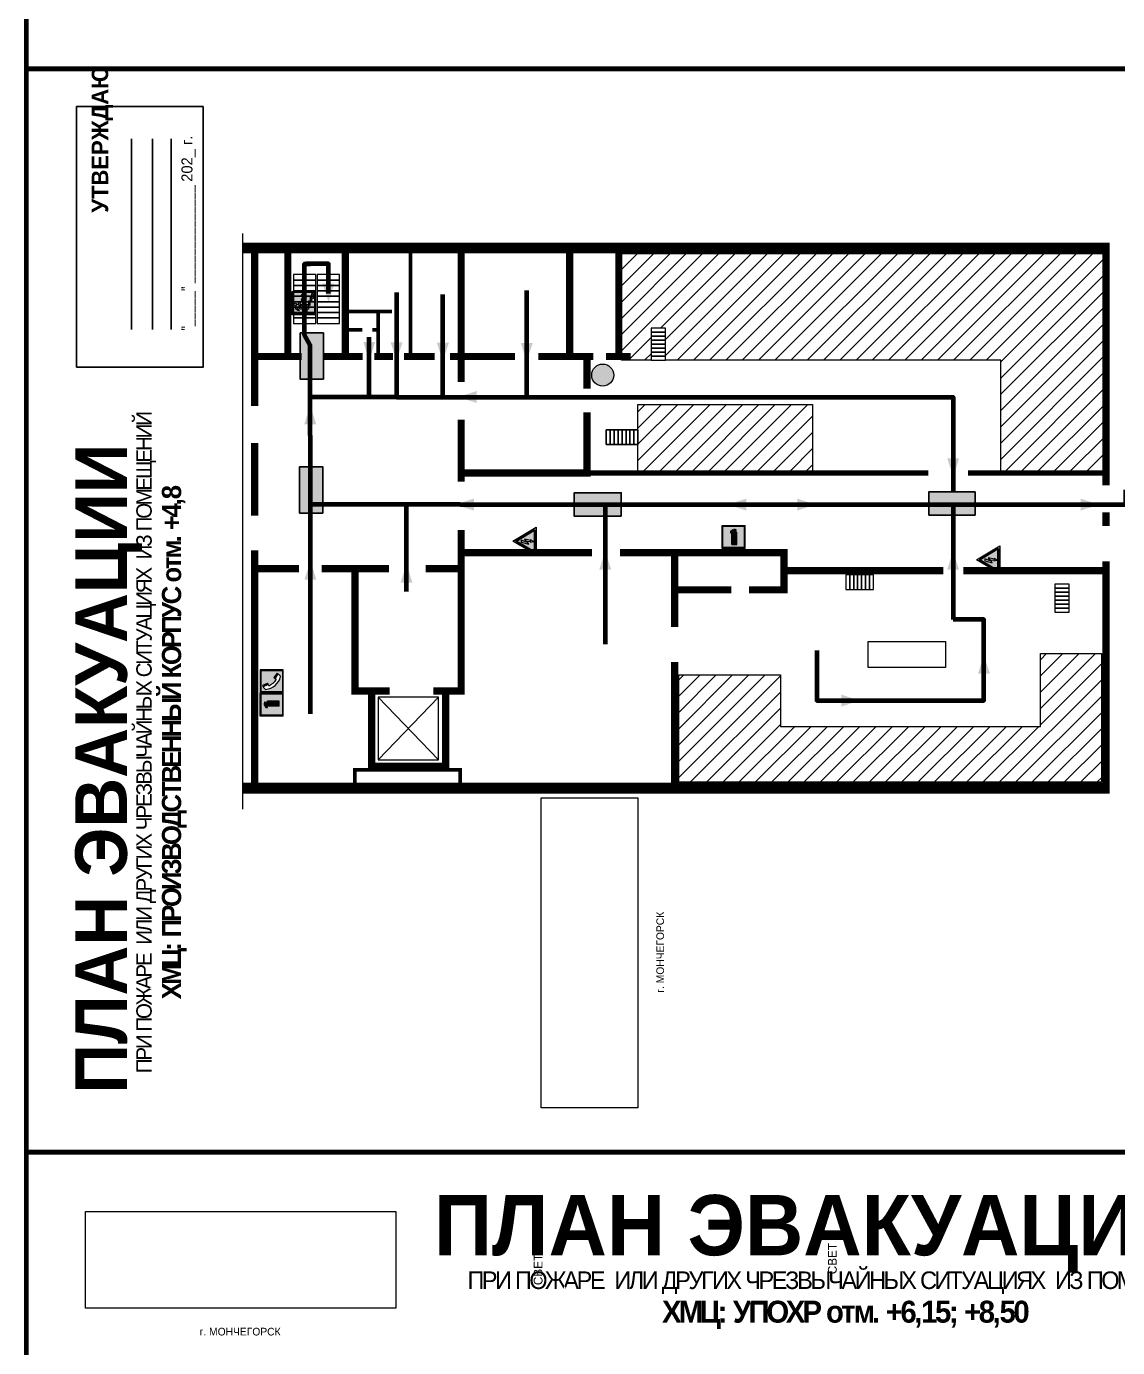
# Model space of a CAD drawing. Header units: millimetres. Extents: x 13114 to 67229, y 22859 to 38520.
# Drawn here: x 21883.5 to 22281.2, y 31221.1 to 31702.8 of the extents above; entities that cross this region are included whole.
import ezdxf

# ---------------------------------------------------------------- set-up
doc = ezdxf.new("R2010")
doc.units = ezdxf.units.MM
doc.layers.add('План_Штампы', color=7, linetype='Continuous')
doc.styles.add('обычный', font='arial.ttf')
picture_1 = doc.add_image_def('image1.jpg', size_in_pixel=(337, 105))
pattern_1 = [(45, (-599.4716, 20787.4352), (-2.9634845, 2.9634845), [])]

# ---------------------------------------------------------------- blocks, each defined once
blk = doc.blocks.new('A$C3AD82952')
at = {"true_color": 0xf5f5ff}
h = blk.add_hatch(color=7, dxfattribs=at)
h.dxf.hatch_style = 1
h.paths.add_polyline_path([(8.21, 8.73, 0.414214), (7.89, 9.05), (7.22, 9.05), (7.22, 9.92), (7.59, 9.92, 1), (7.57, 10.36), (7.22, 10.36), (7.22, 10.6), (6.43, 10.6), (6.43, 10.36), (6.01, 10.36), (4.74, 9.59), (4.74, 8.69), (4.98, 8.73), (4.98, 9.26), (6.12, 9.91), (6.43, 9.91), (6.43, 9.05), (5.76, 9.05, 0.414214), (5.44, 8.73), (5.44, 2.2), (8.21, 2.2)], flags=0)
h.paths.add_polyline_path([(12.8, 12.8), (0, 12.8), (0, 0), (12.8, 0)])
h.paths.add_polyline_path([(0.51, 12.29), (12.29, 12.29), (12.29, 0.51), (0.51, 0.51)], flags=16)
h.paths.add_polyline_path([(4.74, 9.59), (6.01, 10.36), (6.43, 10.36), (6.43, 10.6), (7.22, 10.6), (7.22, 10.36), (7.59, 10.36, -0.94586), (7.59, 9.92), (7.22, 9.92), (7.22, 9.05), (7.89, 9.05, -0.414214), (8.21, 8.73), (8.21, 2.2), (5.44, 2.2), (5.44, 8.73, -0.414214), (5.76, 9.05), (6.43, 9.05), (6.43, 9.91), (6.12, 9.91), (4.98, 9.26), (4.98, 8.73), (4.74, 8.69)], flags=0)
h = blk.add_hatch(color=242)
h.dxf.hatch_style = 1
h.paths.add_polyline_path([(12.29, 12.29), (0.51, 12.29), (0.51, 0.51), (12.29, 0.51)])
h.paths.add_polyline_path([(4.74, 8.69), (4.74, 9.59), (6.01, 10.36), (6.43, 10.36), (6.43, 10.6), (7.22, 10.6), (7.22, 10.36), (7.59, 10.36, -0.94586), (7.59, 9.92), (7.22, 9.92), (7.22, 9.05), (7.89, 9.05, -0.414214), (8.21, 8.73), (8.21, 2.2), (5.44, 2.2), (5.44, 8.73, -0.414214), (5.76, 9.05), (6.43, 9.05), (6.43, 9.91), (6.12, 9.91), (4.98, 9.26), (4.98, 8.73)], flags=16)
h = blk.add_hatch(color=7, dxfattribs=at)
h.dxf.hatch_style = 1
h.paths.add_polyline_path([(8.21, 8.73, 0.414214), (7.89, 9.05), (7.22, 9.05), (7.22, 9.92), (7.59, 9.92, 1), (7.57, 10.36), (7.22, 10.36), (7.22, 10.6), (6.43, 10.6), (6.43, 10.36), (6.01, 10.36), (4.74, 9.59), (4.74, 8.69), (4.98, 8.73), (4.98, 9.26), (6.12, 9.91), (6.43, 9.91), (6.43, 9.05), (5.76, 9.05, 0.414214), (5.44, 8.73), (5.44, 2.2), (8.21, 2.2)])
at = {"color": 242, "lineweight": 5}
for p, q in [((0, 0), (0, 12.8)), ((0, 12.8), (12.8, 12.8)), ((6.01, 10.36), (4.74, 9.59)), ((4.74, 9.59), (4.74, 8.69)), ((4.74, 8.69), (4.98, 8.73)), ((4.98, 9.26), (6.12, 9.91)), ((4.98, 8.73), (4.98, 9.26)), ((5.44, 2.2), (5.44, 8.73)), ((5.76, 9.05), (6.43, 9.05)), ((6.01, 10.36), (6.43, 10.36)), ((6.12, 9.91), (6.43, 9.91)), ((7.22, 10.6), (6.43, 10.6)), ((6.43, 10.6), (6.43, 10.36)), ((6.43, 9.91), (6.43, 9.05)), ((7.22, 10.36), (7.22, 10.6)), ((7.59, 10.36), (7.22, 10.36)), ((7.22, 9.05), (7.22, 9.92)), ((7.59, 9.92), (7.22, 9.92)), ((7.89, 9.05), (7.22, 9.05)), ((8.21, 2.2), (8.21, 8.73)), ((12.8, 0), (12.8, 12.8)), ((0, 0), (12.8, 0)), ((5.44, 2.2), (8.21, 2.2))]:
    blk.add_line(p, q, dxfattribs=at)
blk.add_lwpolyline([(0.51, 12.29), (12.29, 12.29), (12.29, 0.51), (0.51, 0.51)], close=True, dxfattribs=at)
for centre, radius, start, end in [((5.76, 8.73), 0.32, 90, 180), ((7.58, 10.14), 0.223, 273.18746, 86.81254), ((7.89, 8.73), 0.32, 0, 90)]:
    blk.add_arc(centre, radius, start, end, dxfattribs=at)
blk = doc.blocks.new('A$C32E8229D')
at = {"true_color": 0xffffff}
blk.add_hatch(color=7, dxfattribs=at).paths.add_polyline_path([(0, 0), (0, -8), (16, -8), (16, 0)])
h = blk.add_hatch(color=126)
h.paths.add_polyline_path([(0.2, -0.2), (15.8, -0.2), (15.8, -7.8), (0.2, -7.8)])
h.paths.add_polyline_path([(13.49, -2.05), (12.08, -2.05), (11.37, -2.63, 0.162397), (11.29, -2.84), (11.29, -3.63), (10.35, -3.63), (10.35, -4.05), (11.68, -4.05), (11.68, -3.48), (12.26, -4.28), (11.29, -5.1), (11.29, -6.78), (11.85, -6.78), (11.85, -5.44), (12.8, -4.64), (12.8, -5.94), (14.46, -5.94), (14.46, -5.39), (13.45, -5.39), (13.45, -3.97), (12.46, -2.59), (13.15, -2.59), (13.69, -3.34), (14.18, -3)], flags=16)
h.paths.add_polyline_path([(10.74, -1.82, 1), (11.8, -1.82, 1)], flags=16)
h.paths.add_polyline_path([(9.39, -3.59), (5.99, -3.59), (6.56, -3.03), (5.91, -3.03), (5.1, -3.83), (5.91, -4.64), (6.56, -4.64), (5.99, -4.09), (9.39, -4.09)], flags=16)
h.paths.add_polyline_path([(4.29, -1.08), (1.72, -1.08), (1.72, -6.6), (4.29, -6.6)], flags=16)
at = {"color": 126}
blk.add_lwpolyline([(16, -8), (0, -8), (0, 0), (16, 0)], close=True, dxfattribs=at)
blk = doc.blocks.new('A$C3E6D3DDE')
at = {"lineweight": 5}
h = blk.add_hatch(color=40, dxfattribs=at)
h.paths.add_polyline_path([(24.1, 1.45), (16.46, -11.35), (31.74, -11.35)])
h.paths.add_polyline_path([(24.09, -0.46), (30.03, -10.41), (18.14, -10.41)], flags=16)
h.paths.add_polyline_path([(24.54, -3.08), (23.41, -6.02), (25.13, -5.01), (24.33, -8.5), (24.82, -8.27), (23.79, -9.86), (23.4, -8.04), (23.8, -8.43), (24.04, -6.29), (22.39, -7.25), (23.44, -3.08)], flags=0)
h = blk.add_hatch(color=256, dxfattribs=at)
h.paths.add_polyline_path([(24.37, 0.03, 0.567511), (23.82, 0.03), (17.59, -10.4, 0.582454), (17.86, -10.88), (30.32, -10.88, 0.582149), (30.6, -10.4)])
h.paths.add_polyline_path([(24.09, -0.46), (18.14, -10.41), (30.03, -10.41)], flags=16)
h.paths.add_polyline_path([(24.54, -3.08), (23.41, -6.02), (25.13, -5.01), (24.33, -8.5), (24.82, -8.27), (23.79, -9.86), (23.4, -8.04), (23.8, -8.43), (24.04, -6.29), (22.39, -7.25), (23.44, -3.08)], flags=0)
h = blk.add_hatch(color=40, dxfattribs=at)
h.paths.add_polyline_path([(24.09, -0.46), (18.14, -10.41), (30.03, -10.41)])
h.paths.add_polyline_path([(24.82, -8.27), (23.79, -9.86), (23.4, -8.04), (23.8, -8.43), (24.04, -6.29), (22.39, -7.25), (23.44, -3.08), (24.54, -3.08), (23.41, -6.02), (25.13, -5.01), (24.33, -8.5)], flags=16)
at = {"color": 40, "lineweight": 5}
for p, q in [((16.46, -11.35), (24.1, 1.45)), ((24.1, 1.45), (31.74, -11.35))]:
    blk.add_line(p, q, dxfattribs=at)
at = {"lineweight": 5}
for p, q in [((17.59, -10.4), (23.82, 0.03)), ((24.37, 0.03), (30.6, -10.4)), ((18.14, -10.41), (24.09, -0.46)), ((23.44, -3.08), (22.39, -7.25)), ((22.39, -7.25), (24.04, -6.29)), ((23.41, -6.02), (24.54, -3.08)), ((25.13, -5.01), (23.41, -6.02)), ((24.54, -3.08), (23.44, -3.08)), ((24.04, -6.29), (23.8, -8.43)), ((24.09, -0.46), (30.03, -10.41)), ((24.33, -8.5), (25.13, -5.01)), ((17.86, -10.88), (30.32, -10.88)), ((18.14, -10.41), (30.03, -10.41)), ((23.8, -8.43), (23.4, -8.04)), ((23.4, -8.04), (23.79, -9.86)), ((23.79, -9.86), (24.82, -8.27)), ((24.82, -8.27), (24.33, -8.5))]:
    blk.add_line(p, q, dxfattribs=at)
at = {"color": 50, "lineweight": 5}
blk.add_line((31.74, -11.35), (16.46, -11.35), dxfattribs=at)
blk = doc.blocks.new('вниз')
at = {"lineweight": 0, "true_color": 0xffffff}
h = blk.add_hatch(color=7, dxfattribs=at)
h.dxf.hatch_style = 1
h.paths.add_polyline_path([(40994.51, -4472.22), (40986.51, -4472.22), (40986.51, -4480.22), (40994.51, -4480.22)])
h.paths.add_polyline_path([(40994.31, -4472.42), (40994.31, -4480.01), (40986.71, -4480.01), (40986.71, -4472.42)], flags=16)
h.paths.add_polyline_path([(40988.43, -4473.53), (40989.43, -4473.53), (40990.19, -4473.96), (40990.19, -4474.6), (40991, -4474.6), (40991, -4475.06), (40989.73, -4475.06), (40989.73, -4474.46), (40989.3, -4475.18), (40990.17, -4475.7), (40990.17, -4477.11), (40989.63, -4477.11), (40989.63, -4476.01), (40988.94, -4475.59), (40988.94, -4476.46), (40988.94, -4476.46), (40987.47, -4476.46), (40987.26, -4476.46), (40987.26, -4475.92), (40988.4, -4475.92), (40988.4, -4475.2), (40989.1, -4473.99), (40988.66, -4473.99), (40988.24, -4474.7), (40987.86, -4474.47), (40988.41, -4473.56)], flags=0)
h.paths.add_polyline_path([(40990.55, -4473.29, -1), (40989.69, -4473.29, -1)], flags=0)
h.paths.add_polyline_path([(40988.85, -4476.89), (40988.85, -4477.43), (40990.1, -4477.43), (40990.1, -4477.99), (40991.34, -4477.99), (40991.34, -4478.54), (40992.59, -4478.54), (40992.59, -4479.09), (40993.83, -4479.09), (40993.83, -4479.52), (40992.17, -4479.52), (40992.17, -4478.97), (40990.91, -4478.97), (40990.91, -4478.41), (40989.68, -4478.41), (40989.68, -4477.86), (40988.43, -4477.86), (40988.43, -4477.31), (40987.6, -4477.31), (40987.18, -4477.31), (40987.18, -4476.89)], flags=0)
h.paths.add_polyline_path([(40991.61, -4475.33), (40993.12, -4476.2), (40992.9, -4475.27), (40993.48, -4475.6), (40993.83, -4476.88), (40992.56, -4477.22), (40991.97, -4476.88), (40992.9, -4476.61), (40991.38, -4475.74), (40991.58, -4475.39)], flags=0)
h.paths.add_polyline_path([(40990.19, -4473.96), (40989.43, -4473.53), (40988.43, -4473.53), (40988.41, -4473.56), (40987.86, -4474.47), (40988.24, -4474.7), (40988.66, -4473.99), (40989.1, -4473.99), (40988.4, -4475.2), (40988.4, -4475.92), (40987.26, -4475.92), (40987.26, -4476.46), (40987.47, -4476.46), (40988.94, -4476.46), (40988.94, -4476.27), (40988.94, -4475.59), (40989.63, -4476.01), (40989.63, -4477.11), (40990.17, -4477.11), (40990.17, -4475.7), (40989.3, -4475.18), (40989.73, -4474.46), (40989.73, -4475.06), (40991, -4475.06), (40991, -4474.6), (40990.19, -4474.6)], flags=0)
h.paths.add_polyline_path([(40990.55, -4473.29, 1), (40989.69, -4473.29, 1)], flags=0)
h.paths.add_polyline_path([(40991.61, -4475.33), (40991.58, -4475.39), (40991.38, -4475.74), (40992.9, -4476.61), (40991.97, -4476.88), (40992.56, -4477.22), (40993.83, -4476.88), (40993.48, -4475.6), (40992.9, -4475.27), (40993.12, -4476.2)], flags=0)
h.paths.add_polyline_path([(40990.1, -4477.43), (40988.85, -4477.43), (40988.85, -4476.89), (40987.18, -4476.89), (40987.18, -4477.31), (40987.6, -4477.31), (40988.43, -4477.31), (40988.43, -4477.86), (40989.68, -4477.86), (40989.68, -4478.41), (40990.91, -4478.41), (40990.91, -4478.97), (40992.17, -4478.97), (40992.17, -4479.52), (40993.83, -4479.52), (40993.83, -4479.09), (40992.59, -4479.09), (40992.59, -4478.54), (40991.34, -4478.54), (40991.34, -4477.99), (40990.1, -4477.99)], flags=0)
at = {"lineweight": 0}
h = blk.add_hatch(color=126, dxfattribs=at)
h.dxf.hatch_style = 1
h.paths.add_polyline_path([(40994.31, -4472.42), (40986.71, -4472.42), (40986.71, -4480.01), (40994.31, -4480.01)])
h.paths.add_polyline_path([(40988.43, -4473.53), (40989.43, -4473.53), (40990.19, -4473.96), (40990.19, -4474.6), (40991, -4474.6), (40991, -4475.06), (40989.73, -4475.06), (40989.73, -4474.46), (40989.3, -4475.18), (40990.17, -4475.7), (40990.17, -4477.11), (40989.63, -4477.11), (40989.63, -4476.01), (40988.94, -4475.59), (40988.94, -4476.46), (40988.94, -4476.46), (40987.47, -4476.46), (40987.26, -4476.46), (40987.26, -4475.92), (40988.4, -4475.92), (40988.4, -4475.2), (40989.1, -4473.99), (40988.66, -4473.99), (40988.24, -4474.7), (40987.86, -4474.47), (40988.41, -4473.56)], flags=16)
h.paths.add_polyline_path([(40990.55, -4473.29, -1), (40989.69, -4473.29, -1)], flags=16)
h.paths.add_polyline_path([(40988.85, -4476.89), (40988.85, -4477.43), (40990.1, -4477.43), (40990.1, -4477.99), (40991.34, -4477.99), (40991.34, -4478.54), (40992.59, -4478.54), (40992.59, -4479.09), (40993.83, -4479.09), (40993.83, -4479.52), (40992.17, -4479.52), (40992.17, -4478.97), (40990.91, -4478.97), (40990.91, -4478.41), (40989.68, -4478.41), (40989.68, -4477.86), (40988.43, -4477.86), (40988.43, -4477.31), (40987.6, -4477.31), (40987.18, -4477.31), (40987.18, -4476.89)], flags=16)
h.paths.add_polyline_path([(40991.61, -4475.33), (40993.12, -4476.2), (40992.9, -4475.27), (40993.48, -4475.6), (40993.83, -4476.88), (40992.56, -4477.22), (40991.97, -4476.88), (40992.9, -4476.61), (40991.38, -4475.74), (40991.58, -4475.39)], flags=16)
at = {"lineweight": 0, "true_color": 0xffffff}
h = blk.add_hatch(color=7, dxfattribs=at)
h.dxf.hatch_style = 1
h.paths.add_polyline_path([(40989.73, -4474.46), (40989.73, -4475.06), (40991, -4475.06), (40991, -4474.6), (40990.19, -4474.6), (40990.19, -4473.96), (40989.43, -4473.53), (40988.43, -4473.53), (40988.41, -4473.56), (40987.86, -4474.47), (40988.24, -4474.7), (40988.66, -4473.99), (40989.1, -4473.99), (40988.4, -4475.2), (40988.4, -4475.92), (40987.26, -4475.92), (40987.26, -4476.46), (40987.47, -4476.46), (40988.94, -4476.46), (40988.94, -4475.59), (40989.63, -4476.01), (40989.63, -4477.11), (40990.17, -4477.11), (40990.17, -4475.7), (40989.3, -4475.18)])
h.paths.add_polyline_path([(40989.69, -4473.29, 1), (40990.55, -4473.29, 1)])
h.paths.add_polyline_path([(40991.61, -4475.33), (40991.58, -4475.39), (40991.38, -4475.74), (40992.9, -4476.61), (40991.97, -4476.88), (40992.56, -4477.22), (40993.83, -4476.88), (40993.48, -4475.6), (40992.9, -4475.27), (40993.12, -4476.2)])
h.paths.add_polyline_path([(40990.1, -4477.43), (40988.85, -4477.43), (40988.85, -4476.89), (40987.18, -4476.89), (40987.18, -4477.31), (40987.6, -4477.31), (40988.43, -4477.31), (40988.43, -4477.86), (40989.68, -4477.86), (40989.68, -4478.41), (40990.91, -4478.41), (40990.91, -4478.97), (40992.17, -4478.97), (40992.17, -4479.52), (40993.83, -4479.52), (40993.83, -4479.09), (40992.59, -4479.09), (40992.59, -4478.54), (40991.34, -4478.54), (40991.34, -4477.99), (40990.1, -4477.99)])
at = {"color": 126, "lineweight": 0}
for points in [[(40986.51, -4472.22), (40994.51, -4472.22), (40994.51, -4480.22), (40986.51, -4480.22)], [(40986.71, -4472.42), (40994.31, -4472.42), (40994.31, -4480.01), (40986.71, -4480.01)]]:
    blk.add_lwpolyline(points, close=True, dxfattribs=at)
for points in [[(40987.47, -4476.46), (40987.26, -4476.46), (40987.26, -4475.92), (40988.4, -4475.92), (40988.4, -4475.2), (40989.1, -4473.99), (40988.66, -4473.99), (40988.24, -4474.7), (40987.86, -4474.47), (40988.41, -4473.56), (40988.43, -4473.53), (40989.43, -4473.53), (40990.19, -4473.96), (40990.19, -4474.6), (40991, -4474.6), (40991, -4475.06), (40989.73, -4475.06), (40989.73, -4474.46), (40989.3, -4475.18), (40990.17, -4475.7), (40990.17, -4477.11), (40989.63, -4477.11), (40989.63, -4476.01), (40988.94, -4475.59), (40988.94, -4476.46)], [(40987.6, -4477.31), (40987.18, -4477.31), (40987.18, -4476.89), (40988.85, -4476.89), (40988.85, -4477.43), (40990.1, -4477.43), (40990.1, -4477.99), (40991.34, -4477.99), (40991.34, -4478.54), (40992.59, -4478.54), (40992.59, -4479.09), (40993.83, -4479.09), (40993.83, -4479.52), (40992.17, -4479.52), (40992.17, -4478.97), (40990.91, -4478.97), (40990.91, -4478.41), (40989.68, -4478.41), (40989.68, -4477.86), (40988.43, -4477.86), (40988.43, -4477.31), (40987.6, -4477.31)], [(40987.47, -4476.46), (40988.94, -4476.46), (40988.94, -4476.27)], [(40991.58, -4475.39), (40991.38, -4475.74), (40992.9, -4476.61), (40991.97, -4476.88), (40992.56, -4477.22), (40993.83, -4476.88), (40993.48, -4475.6), (40992.9, -4475.27), (40993.12, -4476.2), (40991.61, -4475.33), (40991.58, -4475.39)]]:
    blk.add_lwpolyline(points, dxfattribs=at)
blk.add_circle((40990.12, -4473.29), 0.432, dxfattribs=at)
blk = doc.blocks.new('A$C7B8C2D5B')
at = {"lineweight": 0}
h = blk.add_hatch(color=5, dxfattribs=at)
h.dxf.hatch_style = 1
h.paths.add_polyline_path([(1.4, -3.02, 1), (-2.11, -3.02, 1)])
at = {"color": 5, "lineweight": 0}
blk.add_circle((-0.36, -3.02), 1.75, dxfattribs=at)
blk = doc.blocks.new('A$C456E1F9C')
at = {"lineweight": 5}
h = blk.add_hatch(color=242, dxfattribs=at)
h.paths.add_polyline_path([(0.51, -1.47), (0.51, -13.26), (12.29, -13.26), (12.29, -1.47)])
h.paths.add_polyline_path([(5.42, -4.95, -0.254479), (4.78, -5.4), (3.52, -2.53, -0.209735), (4.23, -2.4)], flags=16)
h.paths.add_polyline_path([(8.53, -8.6), (10.87, -10.17), (10.54, -10.76), (8.03, -9.13, -0.192251)], flags=16)
h.paths.add_polyline_path([(4.61, -5.49, 0.005518), (3.87, -5.72, 0.128647), (7.49, -10.01, 0.00809), (7.83, -9.33), (10.47, -10.97, -0.16736), (8.99, -12.25, -0.327862), (1.95, -3.95, -0.166952), (3.36, -2.62)], flags=16)
at = {"color": 242, "lineweight": 5}
for p, q in [((0, -13.77), (0, -0.97)), ((12.8, -0.97), (0, -0.97)), ((4.61, -5.49), (3.36, -2.62)), ((3.52, -2.53), (4.78, -5.4)), ((4.23, -2.4), (5.42, -4.95)), ((12.8, -13.77), (12.8, -0.97)), ((0, -13.77), (12.8, -13.77)), ((7.83, -9.33), (10.47, -10.97)), ((8.03, -9.13), (10.54, -10.76)), ((10.81, -10.12), (8.53, -8.6)), ((10.54, -10.76), (10.8, -10.3)), ((10.8, -10.3), (10.81, -10.12))]:
    blk.add_line(p, q, dxfattribs=at)
blk.add_lwpolyline([(0.51, -1.47), (12.29, -1.47), (12.29, -13.26), (0.51, -13.26)], close=True, dxfattribs=at)
for centre, radius, start, end in [((4.59, -5.34), 2.99, 114.28453, 152.19739), ((11.12, -3.31), 9.19, 183.99153, 256.60086), ((4.02, -3.27), 0.891, 76.32839, 123.70924), ((14.98, -39.1), 35.17, 107.14873, 108.41345), ((13.86, -0.94), 11.08, 205.55365, 234.87622), ((4.68, -4.59), 0.824, 276.9621, 334.07228), ((-13.31, 0.8), 23.44, 332.54871, 334.40268), ((8.94, -9.5), 0.989, 114.40924, 157.93883), ((7.87, -9.46), 3, 291.92908, 329.9329)]:
    blk.add_arc(centre, radius, start, end, dxfattribs=at)
blk = doc.blocks.new('A$C7B4425F7')
at = {"true_color": 0xffffff}
blk.add_hatch(color=7, dxfattribs=at).paths.add_polyline_path([(0, 0), (-16, 0), (-16, -8), (0, -8)])
h = blk.add_hatch(color=126)
h.paths.add_polyline_path([(-0.2, -0.2), (-15.8, -0.2), (-15.8, -7.8), (-0.2, -7.8)])
h.paths.add_polyline_path([(-11.76, -2.03), (-11.76, -3.66), (-11.17, -3.66, -0.568275), (-11.17, -6.18), (-12.58, -6.18), (-12.58, -2.03)], flags=16)
h.paths.add_polyline_path([(-13.33, -4.12, -0.495768), (-13.59, -6.18), (-15.03, -6.18), (-15.03, -2.03), (-13.59, -2.03, -0.487973)], flags=16)
h.paths.add_polyline_path([(-10.25, -2.03), (-9.48, -2.03), (-9.48, -6.18), (-10.25, -6.18)], flags=16)
h.paths.add_polyline_path([(-13.84, -3.69), (-14.24, -3.69), (-14.24, -3.03), (-13.9, -3.03, -0.692621)], flags=0)
h.paths.add_polyline_path([(-9.15, -2.03), (-8.4, -2.03), (-8.04, -3.07), (-7.68, -2.03), (-6.93, -2.03), (-7.64, -4.1), (-6.93, -6.18), (-7.68, -6.18), (-8.04, -5.14), (-8.4, -6.18), (-9.15, -6.18), (-8.44, -4.1)], flags=16)
h.paths.add_polyline_path([(-11.76, -4.46), (-11.42, -4.46, -0.692621), (-11.36, -5.12), (-11.76, -5.12)], flags=0)
h.paths.add_polyline_path([(-13.9, -5.2), (-14.24, -5.2), (-14.24, -4.55), (-13.84, -4.55, -0.708038)], flags=0)
edge = h.paths.add_edge_path(flags=16)
edge.add_ellipse((-5.51, -4.08), major_axis=(0, 2.05), ratio=0.586184, start_angle=0, end_angle=360)
edge = h.paths.add_edge_path(flags=0)
edge.add_ellipse((-5.51, -4.08), major_axis=(0, 1.14), ratio=0.454828, start_angle=0, end_angle=360)
h.paths.add_polyline_path([(-4.13, -4.96, 0.377264), (-3.48, -4.52, 0.0555), (-3.16, -2.03), (-1.66, -2.03), (-1.66, -4.96), (-0.96, -4.96), (-0.96, -7.01), (-1.75, -7.01), (-1.75, -6.18), (-3.3, -6.18), (-3.3, -7.02), (-4.13, -7.02)], flags=16)
h.paths.add_polyline_path([(-2.73, -2.91), (-2.28, -2.91), (-2.28, -4.96), (-3.05, -4.96, 0.079136)], flags=0)
at = {"color": 126}
blk.add_lwpolyline([(-16, -8), (0, -8), (0, 0), (-16, 0)], close=True, dxfattribs=at)

msp = doc.modelspace()

# ---------------------------------------------------------------- hatches: boundary and pattern name
at = {"lineweight": 0}
h = msp.add_hatch(dxfattribs=at)
h.set_pattern_fill('ANSI31', color=256, scale=1.32)
h.set_pattern_definition([(45, (-674.404, 20515.5066), (-2.9634845, 2.9634845), [])])
h.paths.add_polyline_path([(22276.63, 31620.14), (22100.38, 31620.14), (22100.38, 31581.23), (22111.16, 31581.23), (22111.16, 31592.85), (22116.43, 31592.85), (22116.43, 31581.23), (22238.53, 31581.23), (22238.53, 31540.38), (22276.77, 31540.05)])
h = msp.add_hatch(dxfattribs=at)
h.set_pattern_fill('ANSI31', color=256, scale=1.32)
h.set_pattern_definition(pattern_1)
h.paths.add_polyline_path([(22106.4, 31564.93), (22106.4, 31555.7), (22106.4, 31550.43), (22106.4, 31540.56), (22170.02, 31540.56), (22170.02, 31564.93)])
h = msp.add_hatch(dxfattribs=at)
h.set_pattern_fill('ANSI31', color=256, scale=1.32)
h.set_pattern_definition(pattern_1)
h.paths.add_polyline_path([(22275.27, 31427.23), (22275.27, 31474.16), (22253.11, 31474.16), (22253.11, 31466.4), (22253.11, 31447.63), (22158.33, 31447.63), (22158.33, 31466.4), (22121.26, 31466.4), (22121.26, 31427.23)])

# ---------------------------------------------------------------- linework, layer by layer
at = {"color": 1, "lineweight": 100}
for points in [[(21883.53, 32082.37), (22483.53, 32082.37), (22483.53, 31687.37), (21883.53, 31687.37)], [(21883.53, 31687.37), (22483.53, 31687.37), (22483.53, 31292.37), (21883.53, 31292.37)], [(21883.53, 31292.37), (22483.53, 31292.37), (22483.53, 30897.37), (21883.53, 30897.37)]]:
    msp.add_lwpolyline(points, close=True, dxfattribs=at)
msp.add_lwpolyline([(21901.73, 31578.59), (21901.73, 31673.6), (21947.93, 31673.6), (21947.93, 31578.59)], close=True)
for points in [[(21921.77, 31592.34), (21921.77, 31661.87)], [(21929.53, 31592.34), (21929.53, 31661.87)], [(21936.32, 31592.34), (21936.32, 31661.87)]]:
    msp.add_lwpolyline(points)
at = {"lineweight": 0}
for points in [[(21962.3, 31627.28), (21962.3, 31417.41)], [(22238.58, 31540.31), (22238.58, 31581.16), (22116.48, 31581.16), (22116.48, 31592.78), (22111.21, 31592.78), (22111.21, 31581.16), (22100.43, 31581.16), (22100.43, 31620.07), (22276.68, 31620.07), (22276.68, 31539.98), (22238.58, 31539.98), (22238.58, 31545.58)], [(22100.43, 31581.16), (22100.43, 31620.07), (22276.68, 31620.07), (22276.82, 31539.98), (22238.58, 31540.31), (22238.58, 31580.84), (22238.58, 31581.16), (22116.48, 31581.16), (22116.48, 31592.78), (22111.21, 31592.78), (22111.21, 31581.16), (22100.43, 31581.16), (22100.43, 31620.07), (22276.68, 31620.07)], [(22094.77, 31555.7), (22106.4, 31555.7), (22106.4, 31564.93), (22170.02, 31564.93), (22170.02, 31540.56), (22106.4, 31540.56), (22106.4, 31550.43), (22094.77, 31550.43), (22094.77, 31555.7), (22106.4, 31555.7), (22106.4, 31550.43)], [(22121.26, 31466.4), (22158.33, 31466.4), (22158.33, 31447.63), (22253.11, 31447.63), (22253.11, 31466.4), (22253.11, 31474.16), (22275.27, 31474.16), (22275.27, 31427.23), (22121.26, 31427.23), (22121.26, 31466.4), (22158.33, 31466.4)], [(22011.76, 31435.49), (22033.75, 31458.33)], [(22011.76, 31458.33), (22033.75, 31435.49)]]:
    msp.add_lwpolyline(points, dxfattribs=at)
for points, const_width in [([(21962.3, 31622.04), (22278.36, 31622.04)], 3.96), ([(21966.73, 31621.97), (21966.73, 31564.43)], 2.64), ([(21978.8, 31582.49), (21978.8, 31621.84)], 2.64), ([(21999.71, 31582.25), (21999.71, 31621.5)], 2.64), ([(22023.46, 31582.49), (22023.46, 31621.9)], 1.32), ([(22041.97, 31573.17), (22041.97, 31621.9)], 2.64), ([(22081.49, 31582.49), (22081.49, 31621.55)], 2.64), ([(22277, 31535.47), (22277, 31621.97)], 2.64), ([(22099.41, 31582.49), (22099.41, 31620.32)], 2.64), ([(22011.74, 31582.49), (22011.74, 31598.86), (22016.78, 31598.86), (21999.71, 31598.86), (21999.71, 31582.49)], 1.32), ([(22000.42, 31592.24), (22005.9, 31592.24)], 1.32), ([(22011.74, 31592.24), (22009.64, 31592.24)], 1.32), ([(21966.93, 31582.49), (21983.84, 31582.49)], 2.64), ([(21991.94, 31582.49), (22006.03, 31582.49)], 2.64), ([(22010.34, 31582.49), (22017.12, 31582.49)], 2.64), ([(22021.09, 31582.49), (22032.36, 31582.49)], 2.64), ([(22037.9, 31582.49), (22061.6, 31582.49)], 2.64), ([(22070.06, 31582.49), (22090.08, 31582.49)], 2.64), ([(22087.84, 31582.49), (22087.84, 31570.72)], 2.64), ([(22094.74, 31582.49), (22103.76, 31582.49)], 2.64), ([(22087.84, 31562.13), (22087.84, 31539.98), (22041.97, 31539.98), (22041.97, 31559.43)], 2.64), ([(21966.73, 31550.9), (21966.73, 31524.48)], 2.64), ([(22041.97, 31539.98), (22041.97, 31536.9)], 2.64), ([(22087.84, 31539.98), (22212.18, 31539.98)], 1.98), ([(22226.62, 31539.98), (22276.82, 31539.98)], 1.98), ([(22277, 31520.66), (22277, 31525.62)], 2.64), ([(22041.97, 31519.24), (22041.97, 31505.17), (22029.02, 31505.17)], 2.64), ([(21966.73, 31425.08), (21966.73, 31511.76)], 2.64), ([(22041.97, 31510.93), (22089.67, 31510.93)], 2.64), ([(22099.9, 31510.93), (22159.6, 31510.93), (22159.6, 31504.43), (22217.74, 31504.43)], 2.64), ([(22119.77, 31510.93), (22119.77, 31483.88)], 2.64), ([(21966.73, 31505.17), (21982.81, 31505.17)], 2.64), ([(22015.62, 31505.17), (21991.13, 31505.17)], 2.64), ([(22009.34, 31460.54), (22003.25, 31460.54), (22003.25, 31505.17)], 2.64), ([(22041.97, 31505.17), (22041.97, 31460.54), (22031.8, 31460.54)], 2.64), ([(22277, 31425.08), (22277, 31507.78)], 2.64), ([(22159.6, 31504.43), (22159.6, 31497.4), (22146.91, 31497.4)], 2.64), ([(22224.93, 31504.43), (22277.22, 31504.43)], 2.64), ([(22140.48, 31497.4), (22119.77, 31497.4)], 2.64), ([(22119.77, 31471.12), (22119.77, 31425.99)], 2.64), ([(22015.86, 31460.54), (22009.34, 31460.54), (22009.34, 31433.03), (22036.29, 31433.03), (22036.29, 31460.54)], 2.64), ([(22003.25, 31425.08), (22003.25, 31431.77), (22041.65, 31431.77), (22041.65, 31424.97)], 1.32), ([(21962.33, 31425.08), (22278.31, 31425.08)], 3.96)]:
    msp.add_lwpolyline(points, dxfattribs=dict(at, const_width=const_width))
for points in [[(21980.8, 31610.35), (21989.02, 31610.35), (21989.02, 31612.32), (21980.8, 31612.32)], [(21989.43, 31610.35), (21997.65, 31610.35), (21997.65, 31612.32), (21989.43, 31612.32)], [(21980.8, 31608.37), (21989.02, 31608.37), (21989.02, 31610.35), (21980.8, 31610.35)], [(21980.8, 31606.4), (21989.02, 31606.4), (21989.02, 31608.37), (21980.8, 31608.37)], [(21989.43, 31608.37), (21997.65, 31608.37), (21997.65, 31610.35), (21989.43, 31610.35)], [(21989.43, 31606.4), (21997.65, 31606.4), (21997.65, 31608.37), (21989.43, 31608.37)], [(21980.8, 31604.43), (21989.02, 31604.43), (21989.02, 31606.4), (21980.8, 31606.4)], [(21980.8, 31602.45), (21989.02, 31602.45), (21989.02, 31604.43), (21980.8, 31604.43)], [(21989.43, 31604.43), (21997.65, 31604.43), (21997.65, 31606.4), (21989.43, 31606.4)], [(21989.43, 31602.45), (21997.65, 31602.45), (21997.65, 31604.43), (21989.43, 31604.43)], [(21980.8, 31600.48), (21989.02, 31600.48), (21989.02, 31602.45), (21980.8, 31602.45)], [(21980.8, 31598.5), (21989.02, 31598.5), (21989.02, 31600.48), (21980.8, 31600.48)], [(21980.8, 31596.53), (21989.02, 31596.53), (21989.02, 31598.5), (21980.8, 31598.5)], [(21989.43, 31600.48), (21997.65, 31600.48), (21997.65, 31602.45), (21989.43, 31602.45)], [(21989.43, 31598.5), (21997.65, 31598.5), (21997.65, 31600.48), (21989.43, 31600.48)], [(21989.43, 31596.53), (21997.65, 31596.53), (21997.65, 31598.5), (21989.43, 31598.5)], [(21980.8, 31594.55), (21989.02, 31594.55), (21989.02, 31596.53), (21980.8, 31596.53)], [(21989.43, 31594.55), (21997.65, 31594.55), (21997.65, 31596.53), (21989.43, 31596.53)], [(22116.48, 31592.78), (22111.21, 31592.78), (22111.21, 31591.33), (22116.48, 31591.33)], [(22116.48, 31591.33), (22111.21, 31591.33), (22111.21, 31589.87), (22116.48, 31589.87)], [(22116.48, 31589.87), (22111.21, 31589.87), (22111.21, 31588.42), (22116.48, 31588.42)], [(22116.48, 31588.42), (22111.21, 31588.42), (22111.21, 31586.97), (22116.48, 31586.97)], [(22116.48, 31586.97), (22111.21, 31586.97), (22111.21, 31585.52), (22116.48, 31585.52)], [(22116.48, 31585.52), (22111.21, 31585.52), (22111.21, 31584.06), (22116.48, 31584.06)], [(22116.48, 31584.06), (22111.21, 31584.06), (22111.21, 31582.61), (22116.48, 31582.61)], [(22116.48, 31582.61), (22111.21, 31582.61), (22111.21, 31581.16), (22116.48, 31581.16)], [(22094.77, 31555.7), (22094.77, 31550.43), (22096.23, 31550.43), (22096.23, 31555.7)], [(22096.23, 31555.7), (22096.23, 31550.43), (22097.68, 31550.43), (22097.68, 31555.7)], [(22097.68, 31555.7), (22097.68, 31550.43), (22099.13, 31550.43), (22099.13, 31555.7)], [(22099.13, 31555.7), (22099.13, 31550.43), (22100.59, 31550.43), (22100.59, 31555.7)], [(22100.59, 31555.7), (22100.59, 31550.43), (22102.04, 31550.43), (22102.04, 31555.7)], [(22102.04, 31555.7), (22102.04, 31550.43), (22103.49, 31550.43), (22103.49, 31555.7)], [(22103.49, 31555.7), (22103.49, 31550.43), (22104.94, 31550.43), (22104.94, 31555.7)], [(22104.94, 31555.7), (22104.94, 31550.43), (22106.4, 31550.43), (22106.4, 31555.7)], [(22182.1, 31502.86), (22182.1, 31497.59), (22183.55, 31497.59), (22183.55, 31502.86)], [(22183.55, 31502.86), (22183.55, 31497.59), (22185.01, 31497.59), (22185.01, 31502.86)], [(22185.01, 31502.86), (22185.01, 31497.59), (22186.46, 31497.59), (22186.46, 31502.86)], [(22186.46, 31502.86), (22186.46, 31497.59), (22187.91, 31497.59), (22187.91, 31502.86)], [(22187.91, 31502.86), (22187.91, 31497.59), (22189.37, 31497.59), (22189.37, 31502.86)], [(22189.37, 31502.86), (22189.37, 31497.59), (22190.82, 31497.59), (22190.82, 31502.86)], [(22190.82, 31502.86), (22190.82, 31497.59), (22192.27, 31497.59), (22192.27, 31502.86)], [(22258.31, 31498.04), (22263.58, 31498.04), (22263.58, 31499.5), (22258.31, 31499.5)], [(22258.31, 31496.59), (22263.58, 31496.59), (22263.58, 31498.04), (22258.31, 31498.04)], [(22258.31, 31495.14), (22263.58, 31495.14), (22263.58, 31496.59), (22258.31, 31496.59)], [(22258.31, 31493.69), (22263.58, 31493.69), (22263.58, 31495.14), (22258.31, 31495.14)], [(22258.31, 31492.23), (22263.58, 31492.23), (22263.58, 31493.69), (22258.31, 31493.69)], [(22258.31, 31490.78), (22263.58, 31490.78), (22263.58, 31492.23), (22258.31, 31492.23)], [(22258.31, 31489.33), (22263.58, 31489.33), (22263.58, 31490.78), (22258.31, 31490.78)], [(22190.24, 31478.55), (22218.46, 31478.55), (22218.46, 31469.15), (22190.24, 31469.15)], [(22011.76, 31435.49), (22033.75, 31435.49), (22033.75, 31458.33), (22011.76, 31458.33)]]:
    msp.add_lwpolyline(points, close=True, dxfattribs=at)
at = {"color": 126, "lineweight": 100, "true_color": 0x008754}
for points in [[(21986.93, 31553.65), (21986.93, 31586.57), (21984.83, 31590.38), (21984.83, 31616.23), (21987.06, 31616.23)], [(21993.56, 31605.47), (21993.56, 31616.23), (21985.37, 31616.23)], [(22018.44, 31605.77), (22018.44, 31567.6), (22065.84, 31567.6), (22065.84, 31606.59)], [(22035.31, 31567.6), (22035.31, 31605.12)], [(22008.47, 31567.6), (22008.47, 31589.51)], [(22018.44, 31567.6), (21986.93, 31567.6)], [(22065.84, 31567.6), (22221.28, 31567.6), (22221.28, 31533.14)], [(21986.93, 31553.65), (21986.93, 31452.25)], [(22041.64, 31528.57), (22284.17, 31528.57), (22284.17, 31533.89)], [(22041.64, 31528.57), (21986.93, 31528.57)], [(22022.08, 31496.86), (22022.08, 31528.57)], [(22094.48, 31528.57), (22094.48, 31477.57)], [(22221.28, 31528.57), (22221.28, 31486.63)], [(22171.61, 31475.33), (22171.61, 31457.03), (22232.42, 31457.03), (22232.42, 31486.63), (22221.28, 31486.63)]]:
    msp.add_lwpolyline(points, dxfattribs=at)
at = {"layer": 'План_Штампы', "color": 126, "true_color": 0x008754}
for points in [[(21991.43, 31609.06), (21995.79, 31609.05), (21993.63, 31602.35)], [(22006.27, 31587.79), (22010.63, 31587.78), (22008.47, 31581.08)], [(22016.24, 31587.65), (22020.6, 31587.64), (22018.44, 31580.94)], [(22033.11, 31587.48), (22037.47, 31587.47), (22035.31, 31580.78)], [(22063.67, 31587.42), (22068.03, 31587.41), (22065.87, 31580.71)], [(22047.61, 31569.92), (22047.6, 31565.55), (22040.9, 31567.72)], [(21989.16, 31557.78), (21984.8, 31557.79), (21986.96, 31564.49)], [(22219.09, 31545.34), (22223.45, 31545.32), (22221.29, 31538.63)], [(22046.59, 31530.68), (22046.58, 31526.31), (22039.88, 31528.48)], [(22145.89, 31530.68), (22145.88, 31526.31), (22139.19, 31528.48)], [(22164.42, 31526.29), (22164.43, 31530.66), (22171.13, 31528.49)], [(22267.73, 31526.29), (22267.74, 31530.66), (22274.44, 31528.49)], [(22096.65, 31504.76), (22092.29, 31504.77), (22094.45, 31511.47)], [(22223.45, 31504.76), (22219.09, 31504.77), (22221.25, 31511.47)], [(21989.22, 31501.13), (21984.86, 31501.14), (21987.02, 31507.84)], [(22024.24, 31500), (22019.88, 31500.01), (22022.04, 31506.71)], [(22234.68, 31466.88), (22230.31, 31466.89), (22232.47, 31473.59)], [(22180.48, 31454.84), (22180.49, 31459.2), (22187.19, 31457.04)]]:
    msp.add_solid(points, dxfattribs=at)

# ---------------------------------------------------------------- block references
at = {"color": 126, "true_color": 0x008754, "xscale": 1.056, "yscale": 1.056, "zscale": 1.056, "rotation": 90}
msp.add_blockref('вниз', (17257.66, -11684.05), dxfattribs=at)
for name, p, xscale, yscale, zscale in [('A$C7B8C2D5B', (22094.38, 31582.63), 2.299354837059975, 2.299354837059975, 2.299354837059975), ('A$C3AD82952', (22137.04, 31512.46), 0.6600000000000001, 0.6600000000000001, 0.6600000000000001)]:
    msp.add_blockref(name, p, dxfattribs=dict(xscale=xscale, yscale=yscale, zscale=zscale))
at = {"xscale": 0.6600000000000001, "yscale": 0.6600000000000001, "zscale": 0.6600000000000001, "rotation": 90}
for name, p in [('A$C3E6D3DDE', (22061.78, 31499.29)), ('A$C3E6D3DDE', (22230.73, 31492.49)), ('A$C456E1F9C', (21968.06, 31459.83)), ('A$C3AD82952', (21977.14, 31451.38))]:
    msp.add_blockref(name, p, dxfattribs=at)
at = {"layer": 'План_Штампы', "xscale": 1.056, "yscale": 1.056, "zscale": 1.056, "rotation": 90}
msp.add_blockref('A$C7B4425F7', (21983.29, 31591.11), dxfattribs=at)
at = {"layer": 'План_Штампы', "color": 126, "true_color": 0x008754}
for p, xscale, yscale, zscale, rotation in [((21983.1, 31542.27), -1.056, 1.056, 1.056, 90), ((22083.2, 31532.8), 1.069211497406977, 1.069211497406977, 1.069211497406977, 359.9978653237145)]:
    msp.add_blockref('A$C32E8229D', p, dxfattribs=dict(at, xscale=xscale, yscale=yscale, zscale=zscale, rotation=rotation))
at = {"layer": 'План_Штампы', "color": 126, "true_color": 0x008754, "xscale": -1.056, "yscale": 1.056, "zscale": 1.056}
msp.add_blockref('A$C32E8229D', (22229.28, 31533.14), dxfattribs=at)

# ---------------------------------------------------------------- texts
at = {"lineweight": 0, "rotation": 90, "style": 'обычный'}
for s, insert, char_height, width, attachment_point in [('\\pi-18,l18,t18;{\\fProxima Nova Rg|b1|i0|c204|p2;УТВЕРЖДАЮ\\H1.1997x; }', (21911.19, 31661.63), 6, 126.6484, 5), ('{\\fArial Narrow|b0|i0|c204|p34;"_____" ______________ \\fProxima Nova Rg|b0|i0|c204|p2;202_ г. }', (21942.61, 31627.5), 4, 78.6503, 5), ('{\\fProxima Nova Rg|b1|i0|c204|p2;ПЛАН ЭВАКУАЦИИ}', (21901.33, 31313.77), 18.81, 422.276, 1), ('\\pi-8.4,l8.4,t8.4;{\\fProxima Nova Rg|b0|i0|c204|p2;г. МОНЧЕГОРСК\\H1.1997x; }', (22114.51, 31365.28), 2.8, 126.6484, 5), ('\\pi-9.6096,l9.6096,t9.6096;{\\fProxima Nova Rg|b0|i0|c204|p2;СВЕТ\\H1.1997x; }', (22177.26, 31253.59), 3.2032, 144.8857, 5), ('\\pi-9.6096,l9.6096,t9.6096;{\\fProxima Nova Rg|b0|i0|c204|p2;СВЕТ\\H1.1997x; }', (22070.02, 31249.62), 3.2032, 144.8857, 5)]:
    msp.add_mtext(s, dxfattribs=dict(at, insert=insert, char_height=char_height, width=width, attachment_point=attachment_point))
at = {"color": 0, "lineweight": 0, "insert": (21923.42, 31441.48), "char_height": 7, "width": 449.2158, "attachment_point": 5, "rotation": 90, "style": 'обычный'}
msp.add_mtext('{\\fArial Black|b1|i0|c204|p34;\\H2x;\\T0.85;  \\fArial Narrow|b0|i0|c204|p34;\\H0.8x;\\W0.9;\\P\\fProxima Nova Rg|b0|i0|c204|p2;\\H0.5x;\\W1;\\C256;ПРИ ПОЖАРЕ  ИЛИ ДРУГИХ ЧРЕЗВЫЧАЙНЫХ СИТУАЦИЯХ  ИЗ ПОМЕЩЕНИЙ \\fProxima Nova Rg|b1|i0|c204|p2;\\H1.25x;\\PХМЦ: ПРОИЗВОДСТВЕННЫЙ КОРПУС отм. +4,8}', dxfattribs=at)
at = {"lineweight": 0, "style": 'обычный'}
for s, insert, char_height, width, attachment_point in [('{\\fProxima Nova Rg|b1|i0|c204|p2;ПЛАН ЭВАКУАЦИИ}', (22032.02, 31276.78), 22, 493.8901, 1), ('\\pi-8.4,l8.4,t8.4;{\\fProxima Nova Rg|b0|i0|c204|p2;г. МОНЧЕГОРСК\\H1.1997x; }', (21961.4, 31226.94), 2.8, 126.6484, 5)]:
    msp.add_mtext(s, dxfattribs=dict(at, insert=insert, char_height=char_height, width=width, attachment_point=attachment_point))
at = {"color": 0, "lineweight": 0, "insert": (22181.72, 31249.08), "char_height": 8, "width": 449.2158, "attachment_point": 5, "style": 'обычный'}
msp.add_mtext('{\\fArial Black|b1|i0|c204|p34;\\H2x;\\T0.85;  \\fArial Narrow|b0|i0|c204|p34;\\H0.8x;\\W0.9;\\P\\fProxima Nova Rg|b0|i0|c204|p2;\\H0.5x;\\W1;\\C256;ПРИ ПОЖАРЕ  ИЛИ ДРУГИХ ЧРЕЗВЫЧАЙНЫХ СИТУАЦИЯХ  ИЗ ПОМЕЩЕНИЙ \\fProxima Nova Rg|b1|i0|c204|p2;\\H1.25x;\\PХМЦ: УПОХР отм. +6,15; +8,50}', dxfattribs=at)

# ---------------------------------------------------------------- pictures from other files: only their frames are drawn
at = {"color": 7, "lineweight": 0, "true_color": 0xf5f5ff}
image = msp.add_image(picture_1, insert=(22106.4, 31308.51), size_in_units=(113.11, 35.24), rotation=90, dxfattribs=at)
image.dxf.flags = 7
image = msp.add_image(picture_1, insert=(21905.02, 31235.57), size_in_units=(113.11, 35.24), dxfattribs=at)
image.dxf.flags = 7

doc.saveas('drawing.dxf')
